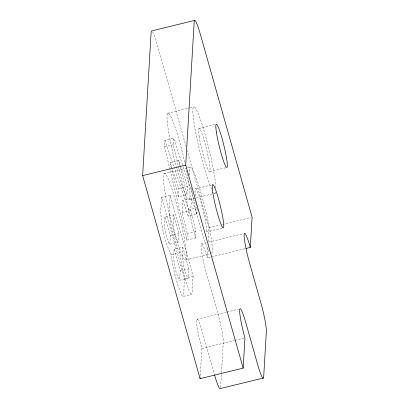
<?xml version="1.0" encoding="UTF-8"?>
<svg xmlns="http://www.w3.org/2000/svg" width="409" height="409" viewBox="0 0 409 409"><rect width="100%" height="100%" fill="white"/><g stroke="black" fill="none" stroke-linecap="round" stroke-linejoin="round"><path stroke-width="0.31" stroke-dasharray="2.04 1.53" d="M161.56 197.317L160.844 209.382C160.701 224.945 164.52 240.998 171.172 254.935L172.358 263.156L174.577 273.452L177.966 285.579L181.468 294.874L182.874 296.52L191.484 294.414C193.268 288.769 192.21 282.276 193.155 276.433L170.175 195.211L161.56 197.317L184.546 278.534C183.595 284.378 184.653 290.876 182.874 296.52M186.821 240.139L187.21 233.508L182.148 212.424L182.864 200.359L191.473 198.253L190.763 210.318L195.824 231.402L195.43 238.033L186.821 240.139L164.551 146.831L164.934 140.389L173.549 138.283L183.017 166.069M165.026 216.928C163.83 226.203 165.297 235.952 169.433 244.296L178.048 242.189L178.375 241.75L178.953 233.605L173.636 214.827L165.026 216.928L170.338 235.712L169.873 242.91L169.433 244.296M170.175 195.211L169.459 207.276C169.316 222.839 173.135 238.892 179.786 252.834L181.622 264.444L184.996 278.171L188.82 289.889L190.635 293.754L191.484 294.414M195.43 238.033L173.165 144.73L173.549 138.283M173.636 214.827C172.445 224.096 173.907 233.851 178.048 242.189M174.162 249.229C172.808 259.812 174.899 270.712 179.203 280.375L188.033 278.33L188.452 276.535L188.922 268.841L182.777 247.123L174.162 249.229L180.308 270.947L179.423 280.436M178.39 196.785L178.881 188.549L170.108 162.485L178.723 160.384L187.491 186.443L187.005 194.679L178.39 196.785L171.734 169.224M182.777 247.123C181.422 257.706 183.513 268.606 187.818 278.268L188.033 278.33M197.194 208.334L196.841 214.214L188.232 216.315L188.615 209.853L174.612 168.779M200.277 375.508L201.882 348.468A22.291 2.352 76.3 0 1 196.581 320.615A22.291 2.352 76.3 0 1 202.777 333.376L214.423 374.532M244.776 248.749L207.245 257.921L207.915 246.601M208.217 241.571L209.035 227.736L187.169 150.466M220.615 387.287L221.443 373.259M221.484 372.625L223.299 342.016A22.291 2.352 76.3 0 0 217.997 314.163L206.351 273.007A22.291 2.352 76.3 0 1 201.054 245.16A22.291 2.352 76.3 0 1 207.245 257.921M167.649 113.262L189.183 108.002M189.796 107.853L193.493 106.948M198.922 128.513L215.538 124.459M164.551 146.831L173.165 144.73M164.075 173.631L186.836 168.068M187.455 167.915L189.914 167.317M209.791 171.647L225.788 167.741M178.881 188.549L187.491 186.443M195.349 188.881L211.959 184.822M189.387 199.526L213.38 193.661M213.999 193.513L215.226 193.212M188.615 209.853L197.225 207.746M182.148 212.424L190.763 210.318M170.338 235.712L178.953 233.605M209.035 227.736L220.108 225.032M222.573 224.429L250.87 217.511M187.21 233.508L195.824 231.402M206.218 232.015L222.21 228.104M201.366 243.897L206.289 242.695M208.748 242.092L243.202 233.677M171.172 254.935L179.786 252.834M185.809 259.894L211.034 253.728M180.308 270.947L188.922 268.841M184.546 278.534L193.155 276.433M196.893 319.357L226.428 312.139M227.041 311.99L238.733 309.132M201.882 348.468L234.49 340.503M235.103 340.349L243.718 338.248M183.227 166.673L196.402 205.333M164.934 140.389L174.408 168.176M191.473 198.253L196.841 214.214M182.864 200.359L188.232 216.315M186.131 146.79L157.322 44.99A22.291 2.352 76.3 0 0 152.593 31.836M178.723 160.384L187.005 194.679M170.108 162.485L171.586 168.61M211.642 189.03A44.581 4.703 76.3 0 1 194.076 123.232A44.581 4.703 76.3 0 1 201.463 122.598A44.581 4.703 76.3 0 1 215.875 188.667M215.696 192.046A44.581 4.703 76.3 0 1 213.861 192.797M186.473 170.349A44.581 4.703 76.3 0 1 182.353 186.637A44.581 4.703 76.3 0 1 167.092 115.036A44.581 4.703 76.3 0 1 185.037 163.631M209.209 251.607A44.581 4.703 76.3 0 1 191.121 187.419M189.449 175.129A44.581 4.703 76.3 0 1 201.678 195.354A44.581 4.703 76.3 0 1 211.652 253.58M195.492 196.023A22.291 2.352 76.3 0 1 201.335 203.278A22.291 2.352 76.3 0 1 205.533 231.806M199.157 136.269A22.291 2.352 76.3 0 0 209.111 171.437A22.291 2.352 76.3 0 0 204.807 142.536A22.291 2.352 76.3 0 0 199.157 136.269M164.541 189.137A44.581 4.703 76.3 0 0 184.449 259.475A44.581 4.703 76.3 0 0 175.834 201.668A44.581 4.703 76.3 0 0 164.541 189.137"/><path stroke-width="0.61" d="M246.008 248.447L250.313 247.394A22.291 2.352 76.3 0 0 244.122 234.638A22.291 2.352 76.3 0 0 249.418 262.486L261.065 303.642A22.291 2.352 76.3 0 1 266.361 331.489L263.682 376.766A22.291 2.352 76.3 0 1 257.486 364.01L245.845 322.854A22.291 2.352 76.3 0 0 239.648 310.094A22.291 2.352 76.3 0 0 244.95 337.946L243.161 368.131L200.093 378.652L142.639 175.604L151.131 32.234A22.291 2.352 76.3 0 1 151.442 30.972L194.51 20.45M243.161 368.131L185.701 165.083L194.198 21.713A22.291 2.352 76.3 0 1 200.39 34.468L252.102 217.215L250.313 247.394M200.093 378.652L200.17 377.395M142.639 175.604L185.701 165.083M263.37 378.028L220.303 388.55A22.291 2.352 76.3 0 1 214.587 375.114M216.387 132.061A22.291 2.352 76.3 0 0 226.335 167.23A22.291 2.352 76.3 0 0 222.031 138.329A22.291 2.352 76.3 0 0 216.387 132.061M212.808 192.424A22.291 2.352 76.3 0 0 222.762 227.593A22.291 2.352 76.3 0 0 218.457 198.692A22.291 2.352 76.3 0 0 212.808 192.424"/></g></svg>
